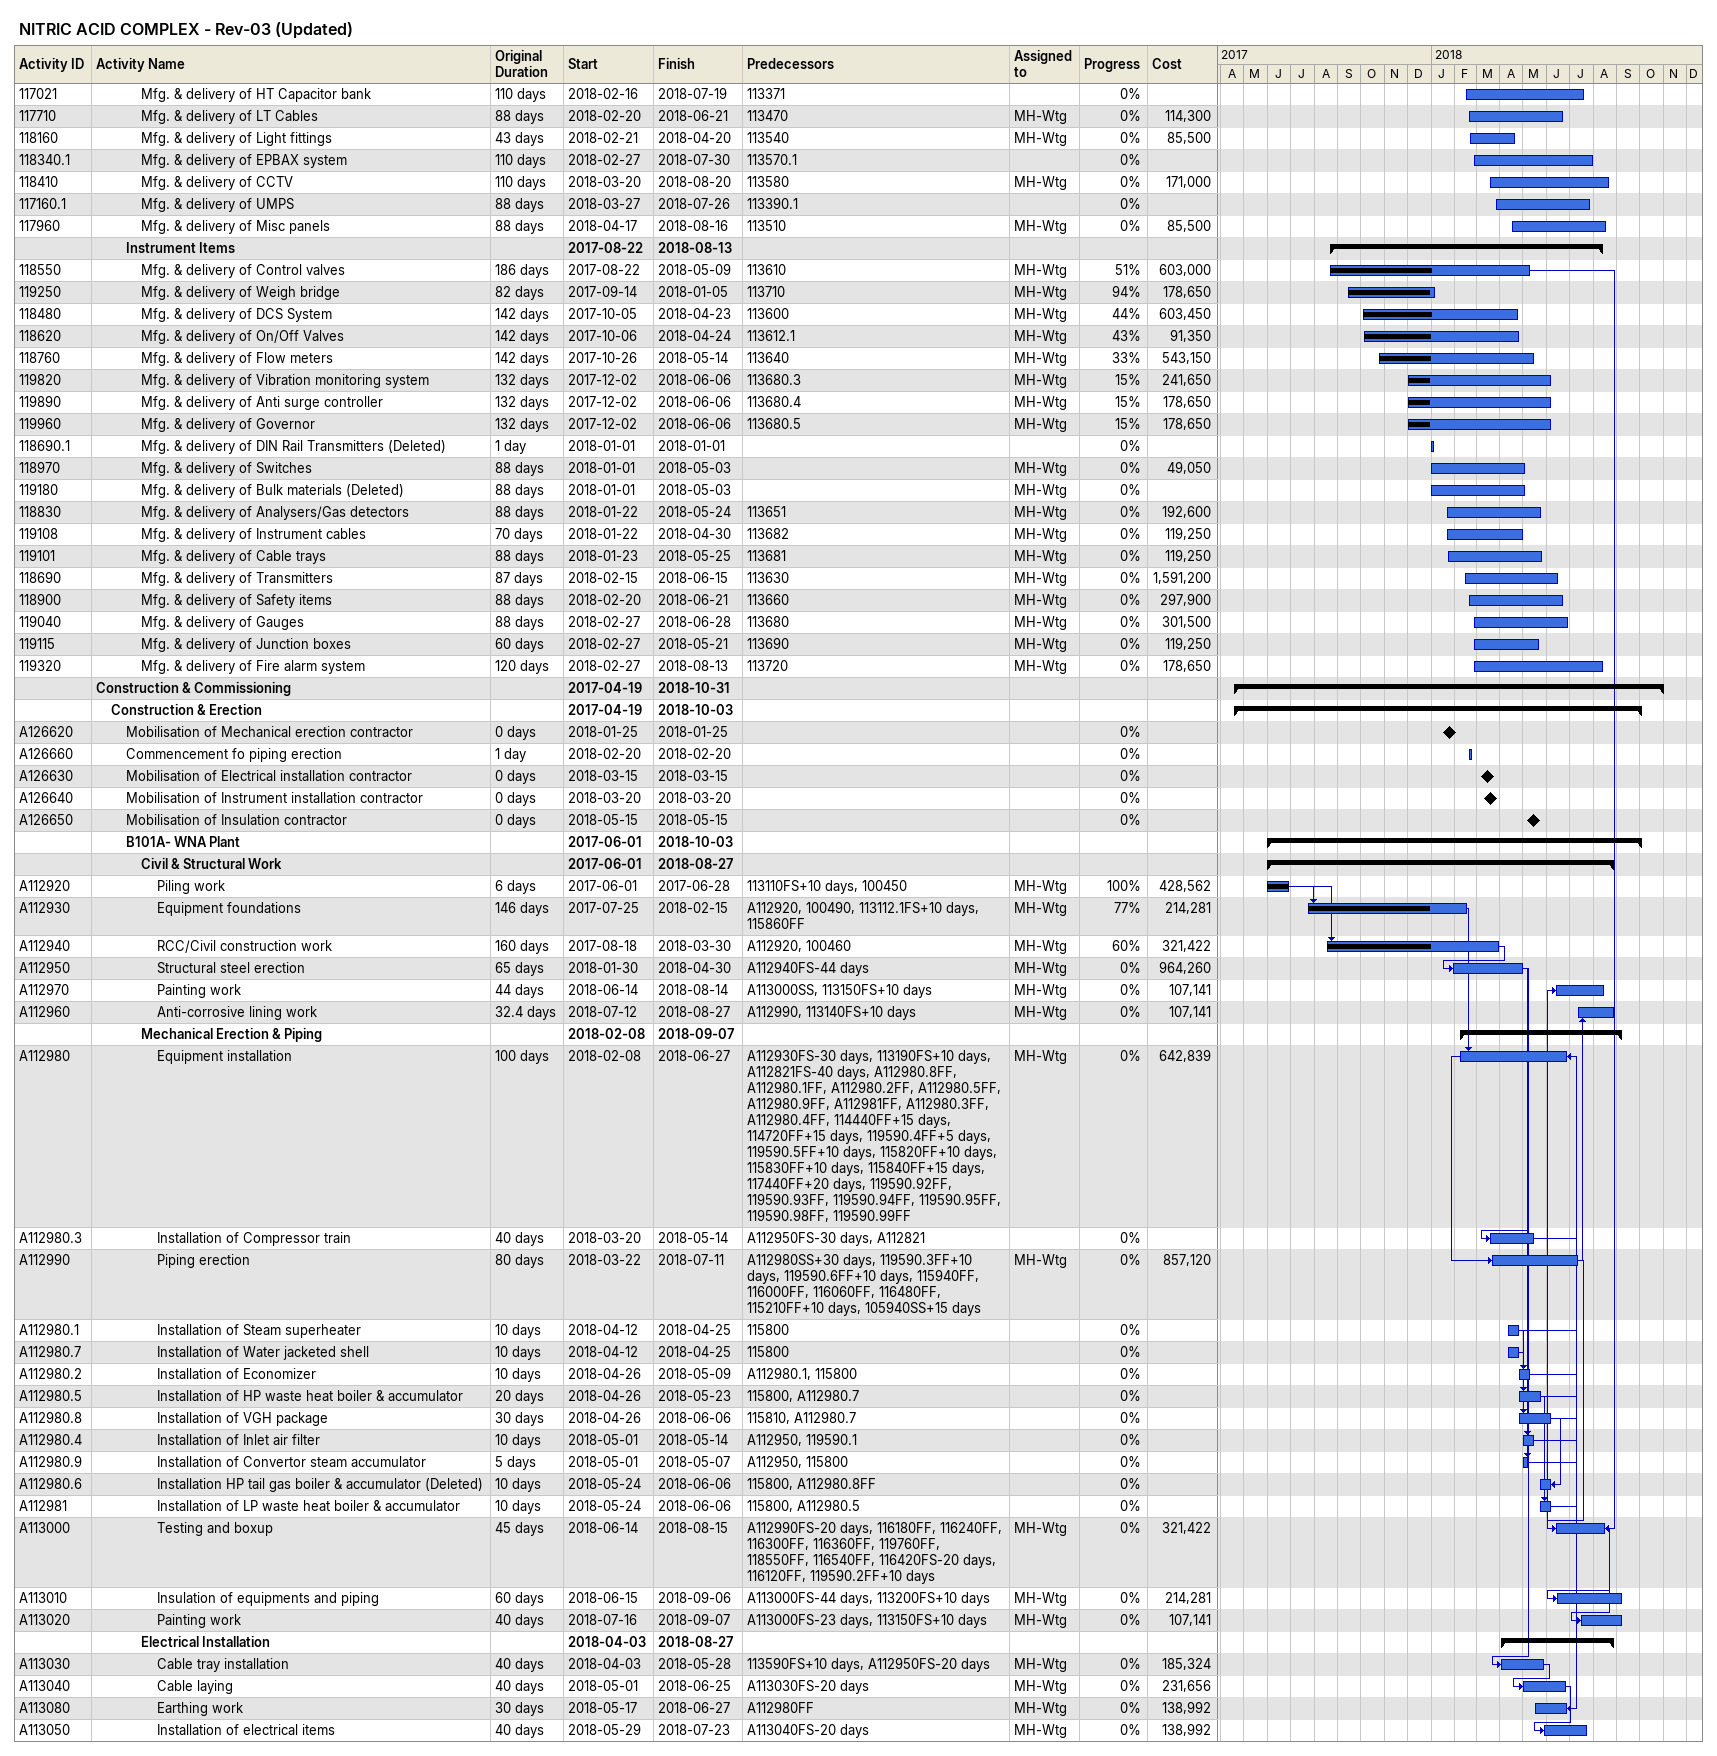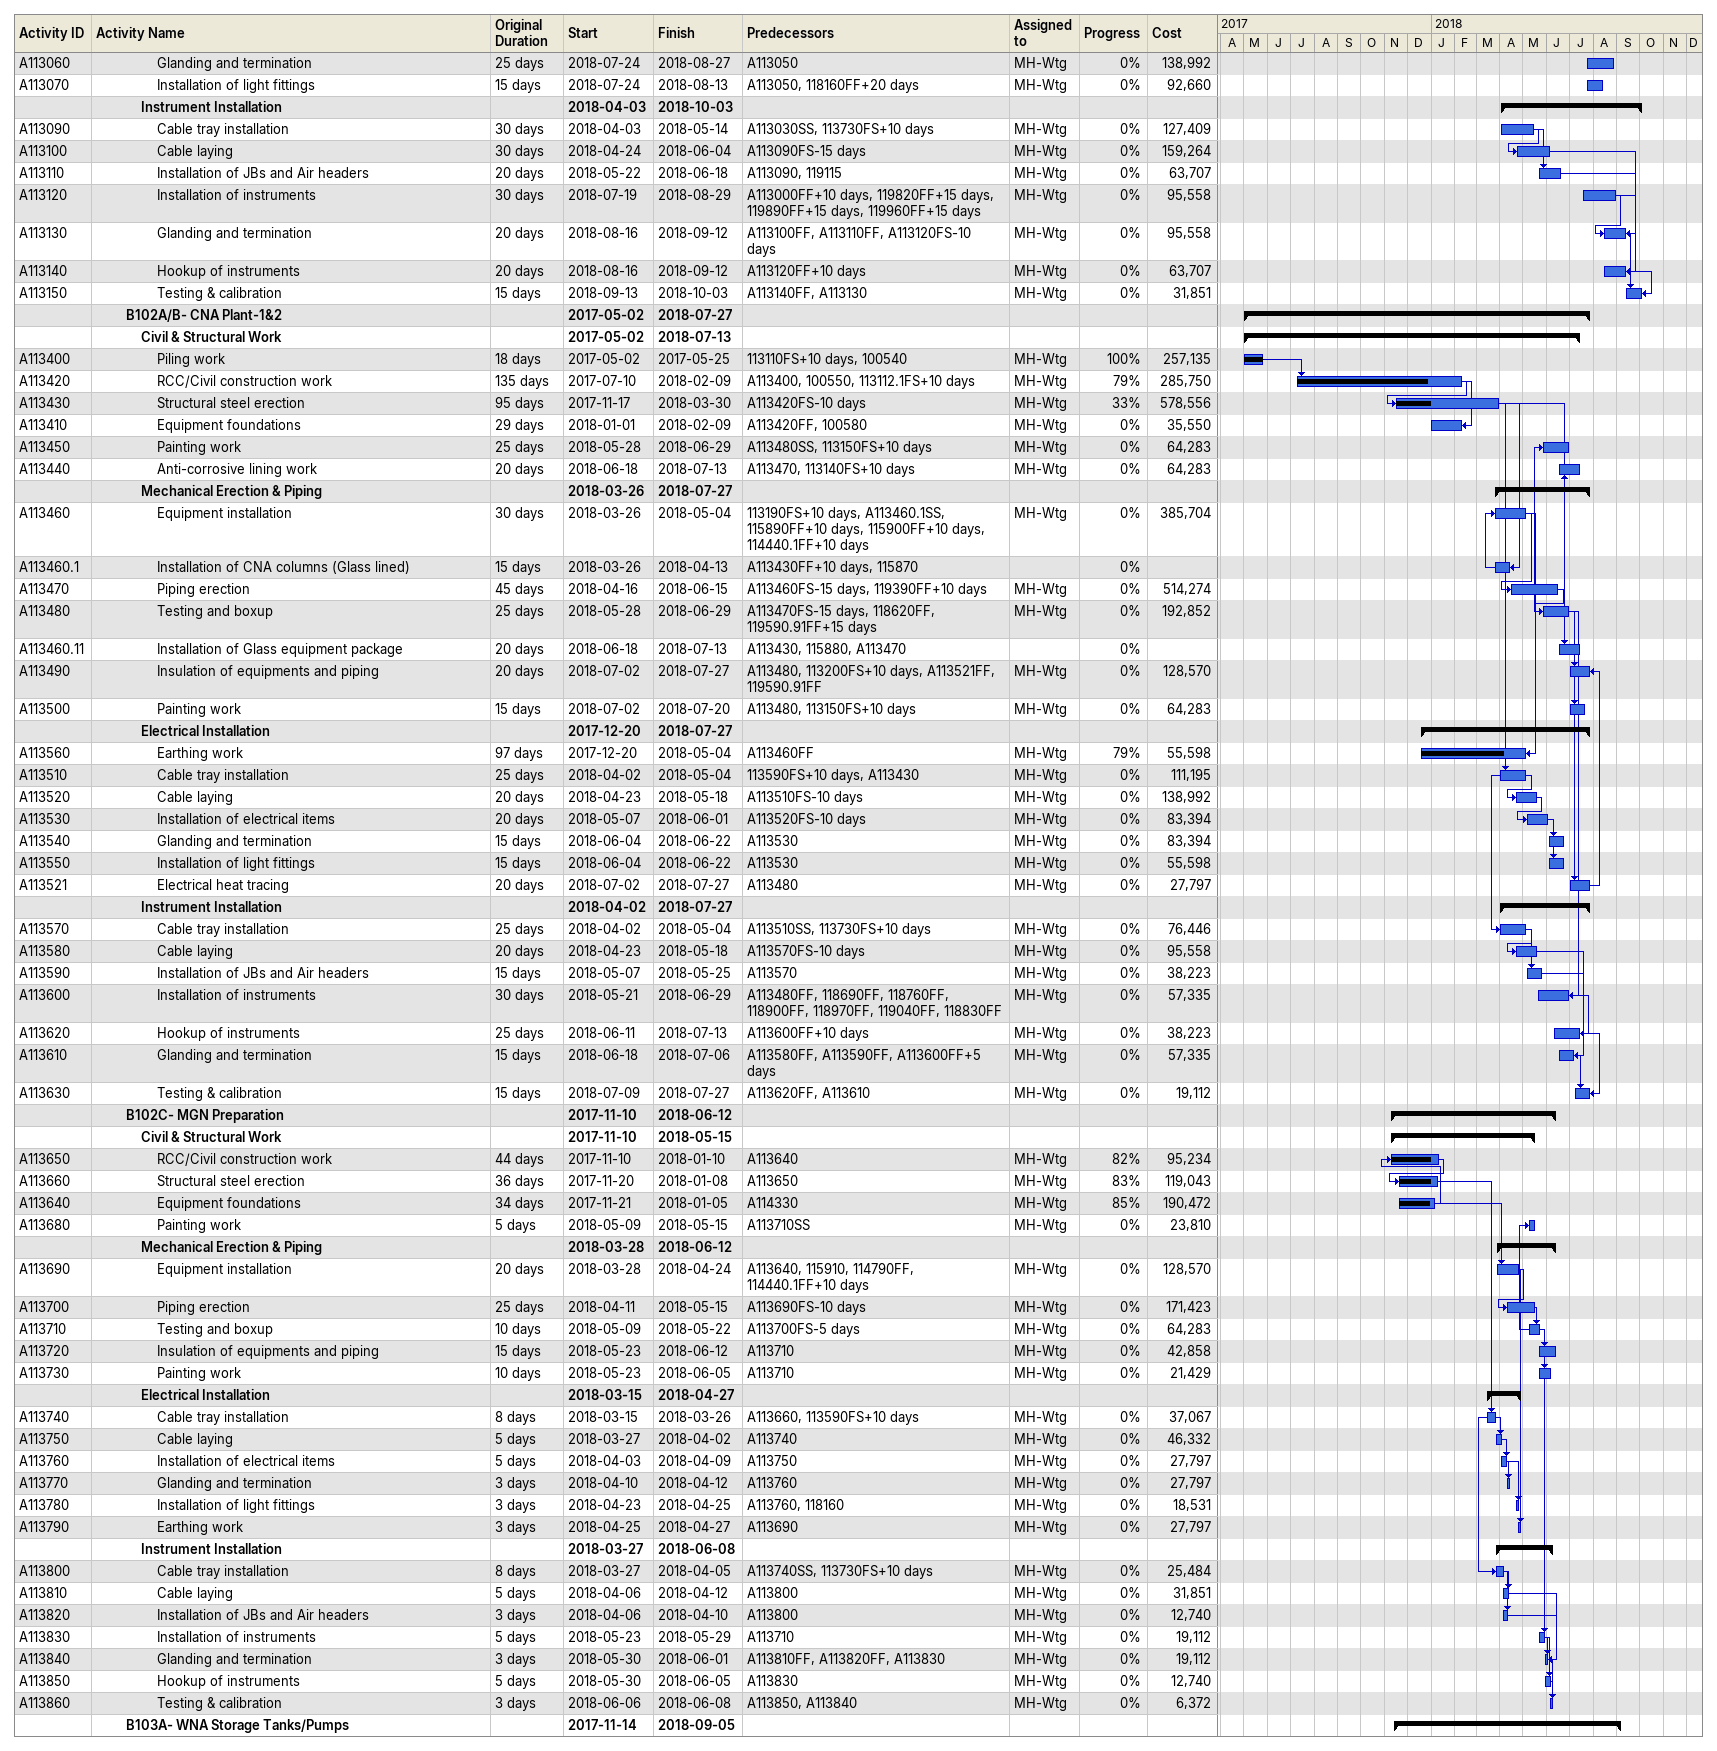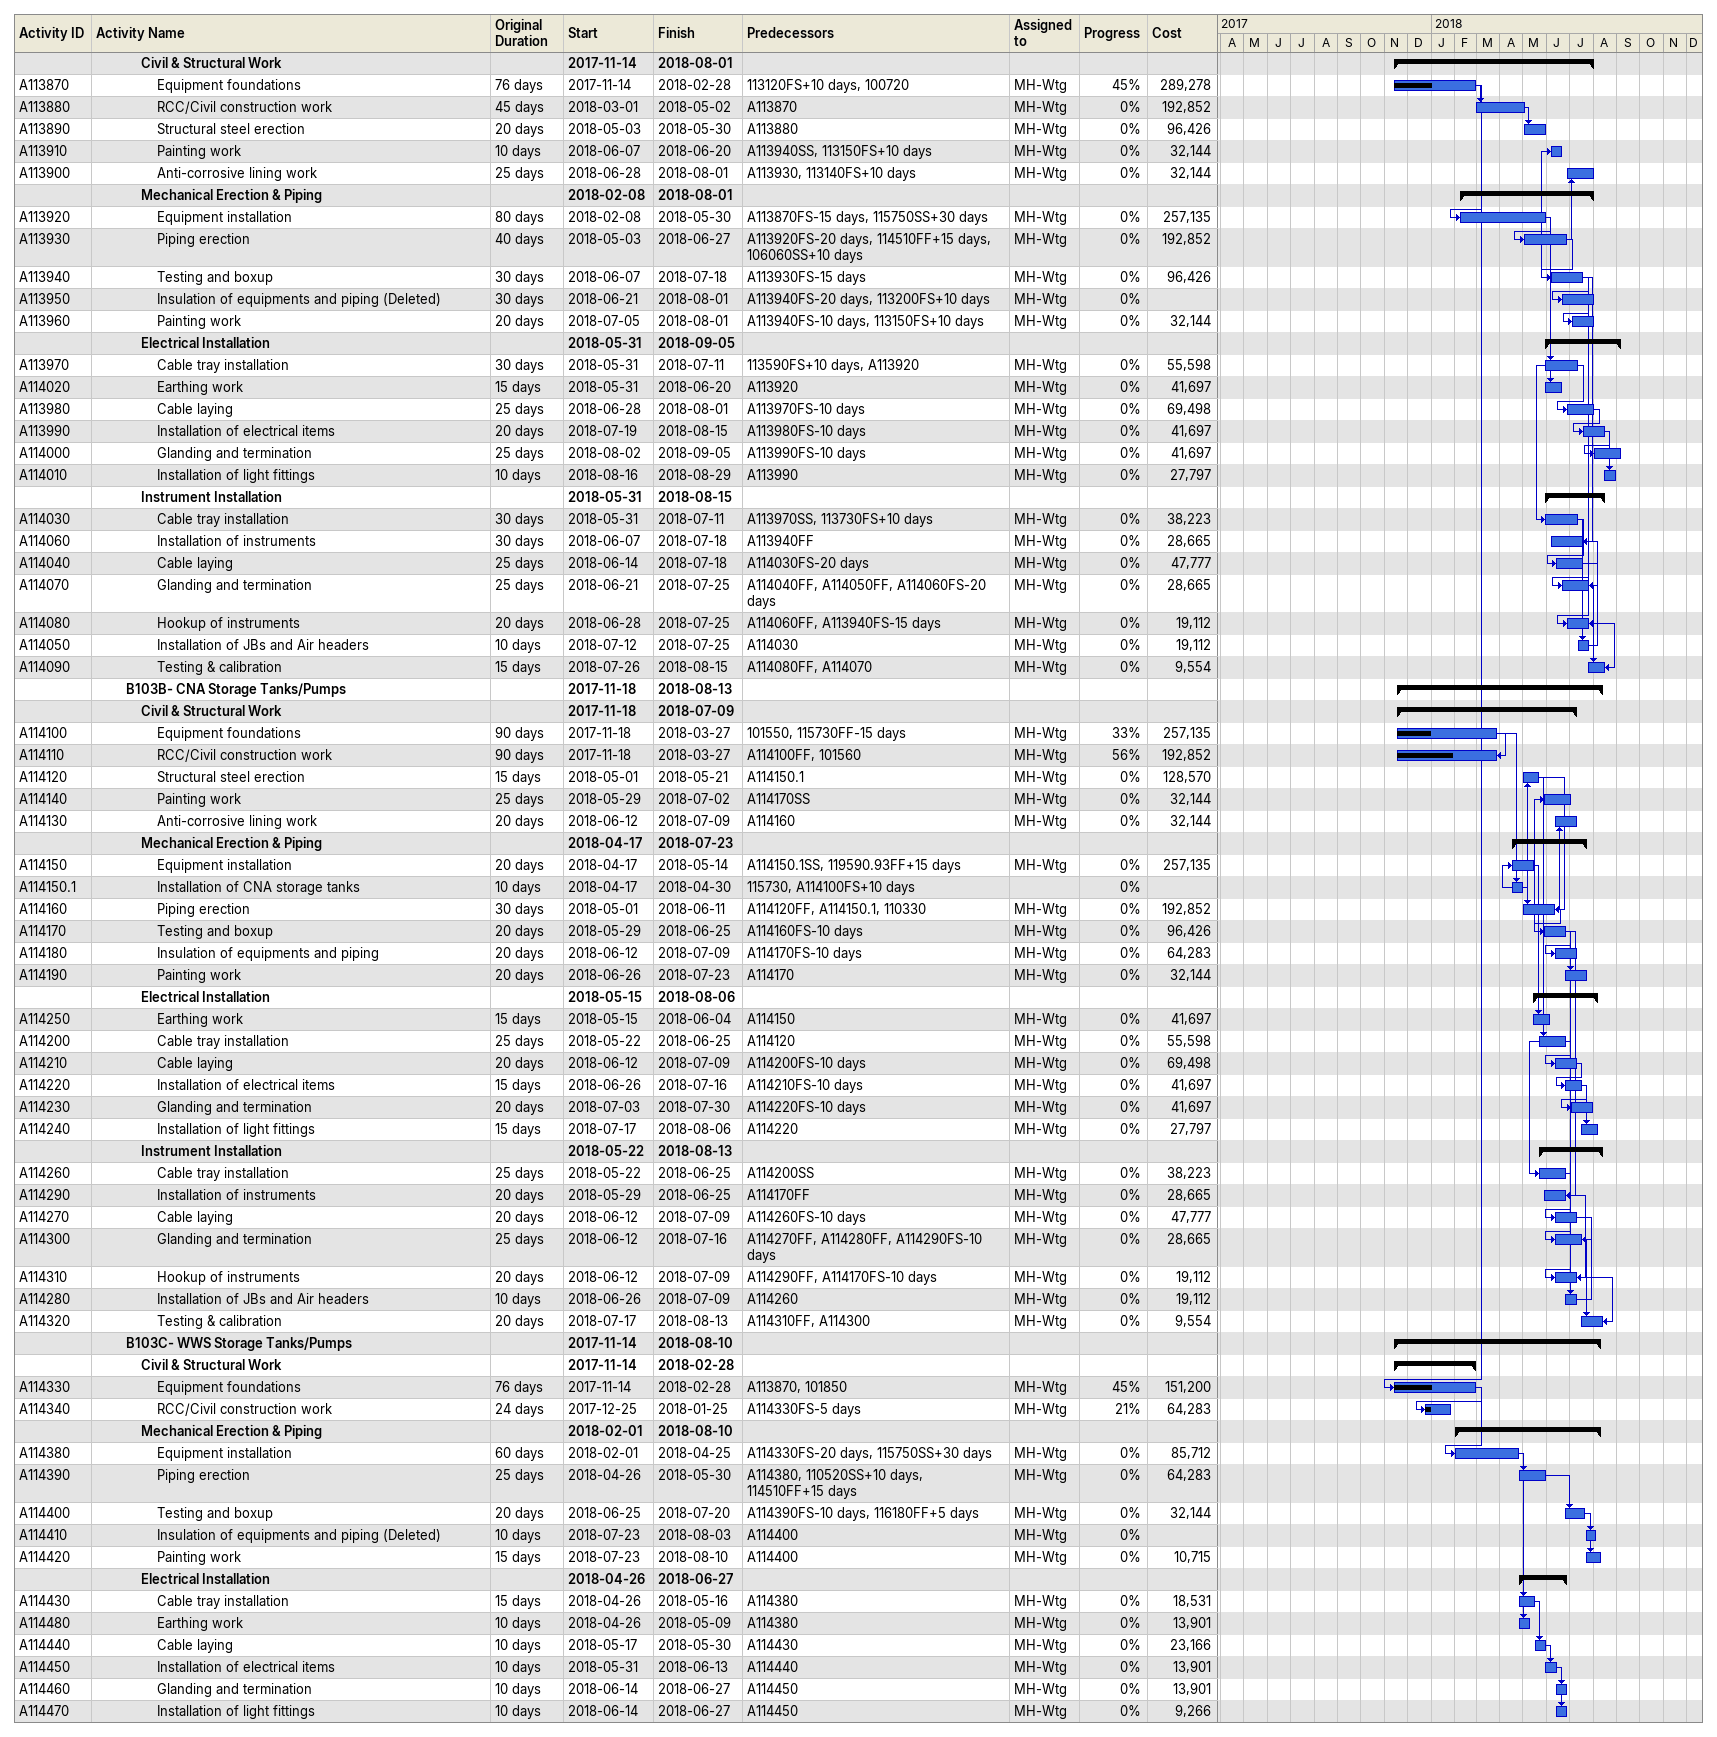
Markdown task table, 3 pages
NITRIC ACID COMPLEX - Rev-03 (Updated)

| ID | Level | Task | Original duration | Start | Finish | Predecessors | Resources | % complete | Cost |
|---|---|---|---|---|---|---|---|---|---|
| 117021 | 4 | Mfg. & delivery of HT Capacitor bank | 110d | 2018-02-16 | 2018-07-19 | 113371 |  | 0 |  |
| 117710 | 4 | Mfg. & delivery of LT Cables | 88d | 2018-02-20 | 2018-06-21 | 113470 | MH-Wtg | 0 | 114300 |
| 118160 | 4 | Mfg. & delivery of Light fittings | 43d | 2018-02-21 | 2018-04-20 | 113540 | MH-Wtg | 0 | 85500 |
| 118340.1 | 4 | Mfg. & delivery of EPBAX system | 110d | 2018-02-27 | 2018-07-30 | 113570.1 |  | 0 |  |
| 118410 | 4 | Mfg. & delivery of CCTV | 110d | 2018-03-20 | 2018-08-20 | 113580 | MH-Wtg | 0 | 171000 |
| 117160.1 | 4 | Mfg. & delivery of UMPS | 88d | 2018-03-27 | 2018-07-26 | 113390.1 |  | 0 |  |
| 117960 | 4 | Mfg. & delivery of Misc panels | 88d | 2018-04-17 | 2018-08-16 | 113510 | MH-Wtg | 0 | 85500 |
|  | 3 | **Instrument Items** |  | 2017-08-22 | 2018-08-13 |  |  |  |  |
| 118550 | 4 | Mfg. & delivery of Control valves | 186d | 2017-08-22 | 2018-05-09 | 113610 | MH-Wtg | 51 | 603000 |
| 119250 | 4 | Mfg. & delivery of Weigh bridge | 82d | 2017-09-14 | 2018-01-05 | 113710 | MH-Wtg | 94 | 178650 |
| 118480 | 4 | Mfg. & delivery of DCS System | 142d | 2017-10-05 | 2018-04-23 | 113600 | MH-Wtg | 44 | 603450 |
| 118620 | 4 | Mfg. & delivery of On/Off Valves | 142d | 2017-10-06 | 2018-04-24 | 113612.1 | MH-Wtg | 43 | 91350 |
| 118760 | 4 | Mfg. & delivery of Flow meters | 142d | 2017-10-26 | 2018-05-14 | 113640 | MH-Wtg | 33 | 543150 |
| 119820 | 4 | Mfg. & delivery of Vibration monitoring system | 132d | 2017-12-02 | 2018-06-06 | 113680.3 | MH-Wtg | 15 | 241650 |
| 119890 | 4 | Mfg. & delivery of Anti surge controller | 132d | 2017-12-02 | 2018-06-06 | 113680.4 | MH-Wtg | 15 | 178650 |
| 119960 | 4 | Mfg. & delivery of Governor | 132d | 2017-12-02 | 2018-06-06 | 113680.5 | MH-Wtg | 15 | 178650 |
| 118690.1 | 4 | Mfg. & delivery of DIN Rail Transmitters (Deleted) | 1d | 2018-01-01 | 2018-01-01 |  |  | 0 |  |
| 118970 | 4 | Mfg. & delivery of Switches | 88d | 2018-01-01 | 2018-05-03 |  | MH-Wtg | 0 | 49050 |
| 119180 | 4 | Mfg. & delivery of Bulk materials (Deleted) | 88d | 2018-01-01 | 2018-05-03 |  | MH-Wtg | 0 |  |
| 118830 | 4 | Mfg. & delivery of Analysers/Gas detectors | 88d | 2018-01-22 | 2018-05-24 | 113651 | MH-Wtg | 0 | 192600 |
| 119108 | 4 | Mfg. & delivery of Instrument cables | 70d | 2018-01-22 | 2018-04-30 | 113682 | MH-Wtg | 0 | 119250 |
| 119101 | 4 | Mfg. & delivery of Cable trays | 88d | 2018-01-23 | 2018-05-25 | 113681 | MH-Wtg | 0 | 119250 |
| 118690 | 4 | Mfg. & delivery of Transmitters | 87d | 2018-02-15 | 2018-06-15 | 113630 | MH-Wtg | 0 | 1591200 |
| 118900 | 4 | Mfg. & delivery of Safety items | 88d | 2018-02-20 | 2018-06-21 | 113660 | MH-Wtg | 0 | 297900 |
| 119040 | 4 | Mfg. & delivery of Gauges | 88d | 2018-02-27 | 2018-06-28 | 113680 | MH-Wtg | 0 | 301500 |
| 119115 | 4 | Mfg. & delivery of Junction boxes | 60d | 2018-02-27 | 2018-05-21 | 113690 | MH-Wtg | 0 | 119250 |
| 119320 | 4 | Mfg. & delivery of Fire alarm system | 120d | 2018-02-27 | 2018-08-13 | 113720 | MH-Wtg | 0 | 178650 |
|  | 1 | **Construction & Commissioning** |  | 2017-04-19 | 2018-10-31 |  |  |  |  |
|  | 2 | **Construction & Erection** |  | 2017-04-19 | 2018-10-03 |  |  |  |  |
| A126620 | 3 | Mobilisation of Mechanical erection contractor | 0d | 2018-01-25 | 2018-01-25 |  |  | 0 |  |
| A126660 | 3 | Commencement fo piping erection | 1d | 2018-02-20 | 2018-02-20 |  |  | 0 |  |
| A126630 | 3 | Mobilisation of Electrical installation contractor | 0d | 2018-03-15 | 2018-03-15 |  |  | 0 |  |
| A126640 | 3 | Mobilisation of Instrument installation contractor | 0d | 2018-03-20 | 2018-03-20 |  |  | 0 |  |
| A126650 | 3 | Mobilisation of Insulation contractor | 0d | 2018-05-15 | 2018-05-15 |  |  | 0 |  |
|  | 3 | **B101A- WNA Plant** |  | 2017-06-01 | 2018-10-03 |  |  |  |  |
|  | 4 | **Civil & Structural Work** |  | 2017-06-01 | 2018-08-27 |  |  |  |  |
| A112920 | 5 | Piling work | 6d | 2017-06-01 | 2017-06-28 | 113110FS+10d, 100450 | MH-Wtg | 100 | 428562 |
| A112930 | 5 | Equipment foundations | 146d | 2017-07-25 | 2018-02-15 | A112920, 100490, 113112.1FS+10d, 115860FF | MH-Wtg | 77 | 214281 |
| A112940 | 5 | RCC/Civil construction work | 160d | 2017-08-18 | 2018-03-30 | A112920, 100460 | MH-Wtg | 60 | 321422 |
| A112950 | 5 | Structural steel erection | 65d | 2018-01-30 | 2018-04-30 | A112940FS-44d | MH-Wtg | 0 | 964260 |
| A112970 | 5 | Painting work | 44d | 2018-06-14 | 2018-08-14 | A113000SS, 113150FS+10d | MH-Wtg | 0 | 107141 |
| A112960 | 5 | Anti-corrosive lining work | 32.4d | 2018-07-12 | 2018-08-27 | A112990, 113140FS+10d | MH-Wtg | 0 | 107141 |
|  | 4 | **Mechanical Erection & Piping** |  | 2018-02-08 | 2018-09-07 |  |  |  |  |
| A112980 | 5 | Equipment installation | 100d | 2018-02-08 | 2018-06-27 | A112930FS-30d, 113190FS+10d, A112821FS-40d, A112980.8FF, A112980.1FF, A112980.2FF, A112980.5FF, A112980.9FF, A112981FF, A112980.3FF, A112980.4FF, 114440FF+15d, 114720FF+15d, 119590.4FF+5d, 119590.5FF+10d, 115820FF+10d, 115830FF+10d, 115840FF+15d, 117440FF+20d, 119590.92FF, 119590.93FF, 119590.94FF, 119590.95FF, 119590.98FF, 119590.99FF | MH-Wtg | 0 | 642839 |
| A112980.3 | 5 | Installation of Compressor train | 40d | 2018-03-20 | 2018-05-14 | A112950FS-30d, A112821 |  | 0 |  |
| A112990 | 5 | Piping erection | 80d | 2018-03-22 | 2018-07-11 | A112980SS+30d, 119590.3FF+10d, 119590.6FF+10d, 115940FF, 116000FF, 116060FF, 116480FF, 115210FF+10d, 105940SS+15d | MH-Wtg | 0 | 857120 |
| A112980.1 | 5 | Installation of Steam superheater | 10d | 2018-04-12 | 2018-04-25 | 115800 |  | 0 |  |
| A112980.7 | 5 | Installation of Water jacketed shell | 10d | 2018-04-12 | 2018-04-25 | 115800 |  | 0 |  |
| A112980.2 | 5 | Installation of Economizer | 10d | 2018-04-26 | 2018-05-09 | A112980.1, 115800 |  | 0 |  |
| A112980.5 | 5 | Installation of HP waste heat boiler & accumulator | 20d | 2018-04-26 | 2018-05-23 | 115800, A112980.7 |  | 0 |  |
| A112980.8 | 5 | Installation of VGH package | 30d | 2018-04-26 | 2018-06-06 | 115810, A112980.7 |  | 0 |  |
| A112980.4 | 5 | Installation of Inlet air filter | 10d | 2018-05-01 | 2018-05-14 | A112950, 119590.1 |  | 0 |  |
| A112980.9 | 5 | Installation of Convertor steam accumulator | 5d | 2018-05-01 | 2018-05-07 | A112950, 115800 |  | 0 |  |
| A112980.6 | 5 | Installation HP tail gas boiler & accumulator (Deleted) | 10d | 2018-05-24 | 2018-06-06 | 115800, A112980.8FF |  | 0 |  |
| A112981 | 5 | Installation of LP waste heat boiler & accumulator | 10d | 2018-05-24 | 2018-06-06 | 115800, A112980.5 |  | 0 |  |
| A113000 | 5 | Testing and boxup | 45d | 2018-06-14 | 2018-08-15 | A112990FS-20d, 116180FF, 116240FF, 116300FF, 116360FF, 119760FF, 118550FF, 116540FF, 116420FS-20d, 116120FF, 119590.2FF+10d | MH-Wtg | 0 | 321422 |
| A113010 | 5 | Insulation of equipments and piping | 60d | 2018-06-15 | 2018-09-06 | A113000FS-44d, 113200FS+10d | MH-Wtg | 0 | 214281 |
| A113020 | 5 | Painting work | 40d | 2018-07-16 | 2018-09-07 | A113000FS-23d, 113150FS+10d | MH-Wtg | 0 | 107141 |
|  | 4 | **Electrical Installation** |  | 2018-04-03 | 2018-08-27 |  |  |  |  |
| A113030 | 5 | Cable tray installation | 40d | 2018-04-03 | 2018-05-28 | 113590FS+10d, A112950FS-20d | MH-Wtg | 0 | 185324 |
| A113040 | 5 | Cable laying | 40d | 2018-05-01 | 2018-06-25 | A113030FS-20d | MH-Wtg | 0 | 231656 |
| A113080 | 5 | Earthing work | 30d | 2018-05-17 | 2018-06-27 | A112980FF | MH-Wtg | 0 | 138992 |
| A113050 | 5 | Installation of electrical items | 40d | 2018-05-29 | 2018-07-23 | A113040FS-20d | MH-Wtg | 0 | 138992 |
| A113060 | 5 | Glanding and termination | 25d | 2018-07-24 | 2018-08-27 | A113050 | MH-Wtg | 0 | 138992 |
| A113070 | 5 | Installation of light fittings | 15d | 2018-07-24 | 2018-08-13 | A113050, 118160FF+20d | MH-Wtg | 0 | 92660 |
|  | 4 | **Instrument Installation** |  | 2018-04-03 | 2018-10-03 |  |  |  |  |
| A113090 | 5 | Cable tray installation | 30d | 2018-04-03 | 2018-05-14 | A113030SS, 113730FS+10d | MH-Wtg | 0 | 127409 |
| A113100 | 5 | Cable laying | 30d | 2018-04-24 | 2018-06-04 | A113090FS-15d | MH-Wtg | 0 | 159264 |
| A113110 | 5 | Installation of JBs and Air headers | 20d | 2018-05-22 | 2018-06-18 | A113090, 119115 | MH-Wtg | 0 | 63707 |
| A113120 | 5 | Installation of instruments | 30d | 2018-07-19 | 2018-08-29 | A113000FF+10d, 119820FF+15d, 119890FF+15d, 119960FF+15d | MH-Wtg | 0 | 95558 |
| A113130 | 5 | Glanding and termination | 20d | 2018-08-16 | 2018-09-12 | A113100FF, A113110FF, A113120FS-10d | MH-Wtg | 0 | 95558 |
| A113140 | 5 | Hookup of instruments | 20d | 2018-08-16 | 2018-09-12 | A113120FF+10d | MH-Wtg | 0 | 63707 |
| A113150 | 5 | Testing & calibration | 15d | 2018-09-13 | 2018-10-03 | A113140FF, A113130 | MH-Wtg | 0 | 31851 |
|  | 3 | **B102A/B- CNA Plant-1&2** |  | 2017-05-02 | 2018-07-27 |  |  |  |  |
|  | 4 | **Civil & Structural Work** |  | 2017-05-02 | 2018-07-13 |  |  |  |  |
| A113400 | 5 | Piling work | 18d | 2017-05-02 | 2017-05-25 | 113110FS+10d, 100540 | MH-Wtg | 100 | 257135 |
| A113420 | 5 | RCC/Civil construction work | 135d | 2017-07-10 | 2018-02-09 | A113400, 100550, 113112.1FS+10d | MH-Wtg | 79 | 285750 |
| A113430 | 5 | Structural steel erection | 95d | 2017-11-17 | 2018-03-30 | A113420FS-10d | MH-Wtg | 33 | 578556 |
| A113410 | 5 | Equipment foundations | 29d | 2018-01-01 | 2018-02-09 | A113420FF, 100580 | MH-Wtg | 0 | 35550 |
| A113450 | 5 | Painting work | 25d | 2018-05-28 | 2018-06-29 | A113480SS, 113150FS+10d | MH-Wtg | 0 | 64283 |
| A113440 | 5 | Anti-corrosive lining work | 20d | 2018-06-18 | 2018-07-13 | A113470, 113140FS+10d | MH-Wtg | 0 | 64283 |
|  | 4 | **Mechanical Erection & Piping** |  | 2018-03-26 | 2018-07-27 |  |  |  |  |
| A113460 | 5 | Equipment installation | 30d | 2018-03-26 | 2018-05-04 | 113190FS+10d, A113460.1SS, 115890FF+10d, 115900FF+10d, 114440.1FF+10d | MH-Wtg | 0 | 385704 |
| A113460.1 | 5 | Installation of CNA columns (Glass lined) | 15d | 2018-03-26 | 2018-04-13 | A113430FF+10d, 115870 |  | 0 |  |
| A113470 | 5 | Piping erection | 45d | 2018-04-16 | 2018-06-15 | A113460FS-15d, 119390FF+10d | MH-Wtg | 0 | 514274 |
| A113480 | 5 | Testing and boxup | 25d | 2018-05-28 | 2018-06-29 | A113470FS-15d, 118620FF, 119590.91FF+15d | MH-Wtg | 0 | 192852 |
| A113460.11 | 5 | Installation of Glass equipment package | 20d | 2018-06-18 | 2018-07-13 | A113430, 115880, A113470 |  | 0 |  |
| A113490 | 5 | Insulation of equipments and piping | 20d | 2018-07-02 | 2018-07-27 | A113480, 113200FS+10d, A113521FF, 119590.91FF | MH-Wtg | 0 | 128570 |
| A113500 | 5 | Painting work | 15d | 2018-07-02 | 2018-07-20 | A113480, 113150FS+10d | MH-Wtg | 0 | 64283 |
|  | 4 | **Electrical Installation** |  | 2017-12-20 | 2018-07-27 |  |  |  |  |
| A113560 | 5 | Earthing work | 97d | 2017-12-20 | 2018-05-04 | A113460FF | MH-Wtg | 79 | 55598 |
| A113510 | 5 | Cable tray installation | 25d | 2018-04-02 | 2018-05-04 | 113590FS+10d, A113430 | MH-Wtg | 0 | 111195 |
| A113520 | 5 | Cable laying | 20d | 2018-04-23 | 2018-05-18 | A113510FS-10d | MH-Wtg | 0 | 138992 |
| A113530 | 5 | Installation of electrical items | 20d | 2018-05-07 | 2018-06-01 | A113520FS-10d | MH-Wtg | 0 | 83394 |
| A113540 | 5 | Glanding and termination | 15d | 2018-06-04 | 2018-06-22 | A113530 | MH-Wtg | 0 | 83394 |
| A113550 | 5 | Installation of light fittings | 15d | 2018-06-04 | 2018-06-22 | A113530 | MH-Wtg | 0 | 55598 |
| A113521 | 5 | Electrical heat tracing | 20d | 2018-07-02 | 2018-07-27 | A113480 | MH-Wtg | 0 | 27797 |
|  | 4 | **Instrument Installation** |  | 2018-04-02 | 2018-07-27 |  |  |  |  |
| A113570 | 5 | Cable tray installation | 25d | 2018-04-02 | 2018-05-04 | A113510SS, 113730FS+10d | MH-Wtg | 0 | 76446 |
| A113580 | 5 | Cable laying | 20d | 2018-04-23 | 2018-05-18 | A113570FS-10d | MH-Wtg | 0 | 95558 |
| A113590 | 5 | Installation of JBs and Air headers | 15d | 2018-05-07 | 2018-05-25 | A113570 | MH-Wtg | 0 | 38223 |
| A113600 | 5 | Installation of instruments | 30d | 2018-05-21 | 2018-06-29 | A113480FF, 118690FF, 118760FF, 118900FF, 118970FF, 119040FF, 118830FF | MH-Wtg | 0 | 57335 |
| A113620 | 5 | Hookup of instruments | 25d | 2018-06-11 | 2018-07-13 | A113600FF+10d | MH-Wtg | 0 | 38223 |
| A113610 | 5 | Glanding and termination | 15d | 2018-06-18 | 2018-07-06 | A113580FF, A113590FF, A113600FF+5d | MH-Wtg | 0 | 57335 |
| A113630 | 5 | Testing & calibration | 15d | 2018-07-09 | 2018-07-27 | A113620FF, A113610 | MH-Wtg | 0 | 19112 |
|  | 3 | **B102C- MGN Preparation** |  | 2017-11-10 | 2018-06-12 |  |  |  |  |
|  | 4 | **Civil & Structural Work** |  | 2017-11-10 | 2018-05-15 |  |  |  |  |
| A113650 | 5 | RCC/Civil construction work | 44d | 2017-11-10 | 2018-01-10 | A113640 | MH-Wtg | 82 | 95234 |
| A113660 | 5 | Structural steel erection | 36d | 2017-11-20 | 2018-01-08 | A113650 | MH-Wtg | 83 | 119043 |
| A113640 | 5 | Equipment foundations | 34d | 2017-11-21 | 2018-01-05 | A114330 | MH-Wtg | 85 | 190472 |
| A113680 | 5 | Painting work | 5d | 2018-05-09 | 2018-05-15 | A113710SS | MH-Wtg | 0 | 23810 |
|  | 4 | **Mechanical Erection & Piping** |  | 2018-03-28 | 2018-06-12 |  |  |  |  |
| A113690 | 5 | Equipment installation | 20d | 2018-03-28 | 2018-04-24 | A113640, 115910, 114790FF, 114440.1FF+10d | MH-Wtg | 0 | 128570 |
| A113700 | 5 | Piping erection | 25d | 2018-04-11 | 2018-05-15 | A113690FS-10d | MH-Wtg | 0 | 171423 |
| A113710 | 5 | Testing and boxup | 10d | 2018-05-09 | 2018-05-22 | A113700FS-5d | MH-Wtg | 0 | 64283 |
| A113720 | 5 | Insulation of equipments and piping | 15d | 2018-05-23 | 2018-06-12 | A113710 | MH-Wtg | 0 | 42858 |
| A113730 | 5 | Painting work | 10d | 2018-05-23 | 2018-06-05 | A113710 | MH-Wtg | 0 | 21429 |
|  | 4 | **Electrical Installation** |  | 2018-03-15 | 2018-04-27 |  |  |  |  |
| A113740 | 5 | Cable tray installation | 8d | 2018-03-15 | 2018-03-26 | A113660, 113590FS+10d | MH-Wtg | 0 | 37067 |
| A113750 | 5 | Cable laying | 5d | 2018-03-27 | 2018-04-02 | A113740 | MH-Wtg | 0 | 46332 |
| A113760 | 5 | Installation of electrical items | 5d | 2018-04-03 | 2018-04-09 | A113750 | MH-Wtg | 0 | 27797 |
| A113770 | 5 | Glanding and termination | 3d | 2018-04-10 | 2018-04-12 | A113760 | MH-Wtg | 0 | 27797 |
| A113780 | 5 | Installation of light fittings | 3d | 2018-04-23 | 2018-04-25 | A113760, 118160 | MH-Wtg | 0 | 18531 |
| A113790 | 5 | Earthing work | 3d | 2018-04-25 | 2018-04-27 | A113690 | MH-Wtg | 0 | 27797 |
|  | 4 | **Instrument Installation** |  | 2018-03-27 | 2018-06-08 |  |  |  |  |
| A113800 | 5 | Cable tray installation | 8d | 2018-03-27 | 2018-04-05 | A113740SS, 113730FS+10d | MH-Wtg | 0 | 25484 |
| A113810 | 5 | Cable laying | 5d | 2018-04-06 | 2018-04-12 | A113800 | MH-Wtg | 0 | 31851 |
| A113820 | 5 | Installation of JBs and Air headers | 3d | 2018-04-06 | 2018-04-10 | A113800 | MH-Wtg | 0 | 12740 |
| A113830 | 5 | Installation of instruments | 5d | 2018-05-23 | 2018-05-29 | A113710 | MH-Wtg | 0 | 19112 |
| A113840 | 5 | Glanding and termination | 3d | 2018-05-30 | 2018-06-01 | A113810FF, A113820FF, A113830 | MH-Wtg | 0 | 19112 |
| A113850 | 5 | Hookup of instruments | 5d | 2018-05-30 | 2018-06-05 | A113830 | MH-Wtg | 0 | 12740 |
| A113860 | 5 | Testing & calibration | 3d | 2018-06-06 | 2018-06-08 | A113850, A113840 | MH-Wtg | 0 | 6372 |
|  | 3 | **B103A- WNA Storage Tanks/Pumps** |  | 2017-11-14 | 2018-09-05 |  |  |  |  |
|  | 4 | **Civil & Structural Work** |  | 2017-11-14 | 2018-08-01 |  |  |  |  |
| A113870 | 5 | Equipment foundations | 76d | 2017-11-14 | 2018-02-28 | 113120FS+10d, 100720 | MH-Wtg | 45 | 289278 |
| A113880 | 5 | RCC/Civil construction work | 45d | 2018-03-01 | 2018-05-02 | A113870 | MH-Wtg | 0 | 192852 |
| A113890 | 5 | Structural steel erection | 20d | 2018-05-03 | 2018-05-30 | A113880 | MH-Wtg | 0 | 96426 |
| A113910 | 5 | Painting work | 10d | 2018-06-07 | 2018-06-20 | A113940SS, 113150FS+10d | MH-Wtg | 0 | 32144 |
| A113900 | 5 | Anti-corrosive lining work | 25d | 2018-06-28 | 2018-08-01 | A113930, 113140FS+10d | MH-Wtg | 0 | 32144 |
|  | 4 | **Mechanical Erection & Piping** |  | 2018-02-08 | 2018-08-01 |  |  |  |  |
| A113920 | 5 | Equipment installation | 80d | 2018-02-08 | 2018-05-30 | A113870FS-15d, 115750SS+30d | MH-Wtg | 0 | 257135 |
| A113930 | 5 | Piping erection | 40d | 2018-05-03 | 2018-06-27 | A113920FS-20d, 114510FF+15d, 106060SS+10d | MH-Wtg | 0 | 192852 |
| A113940 | 5 | Testing and boxup | 30d | 2018-06-07 | 2018-07-18 | A113930FS-15d | MH-Wtg | 0 | 96426 |
| A113950 | 5 | Insulation of equipments and piping (Deleted) | 30d | 2018-06-21 | 2018-08-01 | A113940FS-20d, 113200FS+10d | MH-Wtg | 0 |  |
| A113960 | 5 | Painting work | 20d | 2018-07-05 | 2018-08-01 | A113940FS-10d, 113150FS+10d | MH-Wtg | 0 | 32144 |
|  | 4 | **Electrical Installation** |  | 2018-05-31 | 2018-09-05 |  |  |  |  |
| A113970 | 5 | Cable tray installation | 30d | 2018-05-31 | 2018-07-11 | 113590FS+10d, A113920 | MH-Wtg | 0 | 55598 |
| A114020 | 5 | Earthing work | 15d | 2018-05-31 | 2018-06-20 | A113920 | MH-Wtg | 0 | 41697 |
| A113980 | 5 | Cable laying | 25d | 2018-06-28 | 2018-08-01 | A113970FS-10d | MH-Wtg | 0 | 69498 |
| A113990 | 5 | Installation of electrical items | 20d | 2018-07-19 | 2018-08-15 | A113980FS-10d | MH-Wtg | 0 | 41697 |
| A114000 | 5 | Glanding and termination | 25d | 2018-08-02 | 2018-09-05 | A113990FS-10d | MH-Wtg | 0 | 41697 |
| A114010 | 5 | Installation of light fittings | 10d | 2018-08-16 | 2018-08-29 | A113990 | MH-Wtg | 0 | 27797 |
|  | 4 | **Instrument Installation** |  | 2018-05-31 | 2018-08-15 |  |  |  |  |
| A114030 | 5 | Cable tray installation | 30d | 2018-05-31 | 2018-07-11 | A113970SS, 113730FS+10d | MH-Wtg | 0 | 38223 |
| A114060 | 5 | Installation of instruments | 30d | 2018-06-07 | 2018-07-18 | A113940FF | MH-Wtg | 0 | 28665 |
| A114040 | 5 | Cable laying | 25d | 2018-06-14 | 2018-07-18 | A114030FS-20d | MH-Wtg | 0 | 47777 |
| A114070 | 5 | Glanding and termination | 25d | 2018-06-21 | 2018-07-25 | A114040FF, A114050FF, A114060FS-20d | MH-Wtg | 0 | 28665 |
| A114080 | 5 | Hookup of instruments | 20d | 2018-06-28 | 2018-07-25 | A114060FF, A113940FS-15d | MH-Wtg | 0 | 19112 |
| A114050 | 5 | Installation of JBs and Air headers | 10d | 2018-07-12 | 2018-07-25 | A114030 | MH-Wtg | 0 | 19112 |
| A114090 | 5 | Testing & calibration | 15d | 2018-07-26 | 2018-08-15 | A114080FF, A114070 | MH-Wtg | 0 | 9554 |
|  | 3 | **B103B- CNA Storage Tanks/Pumps** |  | 2017-11-18 | 2018-08-13 |  |  |  |  |
|  | 4 | **Civil & Structural Work** |  | 2017-11-18 | 2018-07-09 |  |  |  |  |
| A114100 | 5 | Equipment foundations | 90d | 2017-11-18 | 2018-03-27 | 101550, 115730FF-15d | MH-Wtg | 33 | 257135 |
| A114110 | 5 | RCC/Civil construction work | 90d | 2017-11-18 | 2018-03-27 | A114100FF, 101560 | MH-Wtg | 56 | 192852 |
| A114120 | 5 | Structural steel erection | 15d | 2018-05-01 | 2018-05-21 | A114150.1 | MH-Wtg | 0 | 128570 |
| A114140 | 5 | Painting work | 25d | 2018-05-29 | 2018-07-02 | A114170SS | MH-Wtg | 0 | 32144 |
| A114130 | 5 | Anti-corrosive lining work | 20d | 2018-06-12 | 2018-07-09 | A114160 | MH-Wtg | 0 | 32144 |
|  | 4 | **Mechanical Erection & Piping** |  | 2018-04-17 | 2018-07-23 |  |  |  |  |
| A114150 | 5 | Equipment installation | 20d | 2018-04-17 | 2018-05-14 | A114150.1SS, 119590.93FF+15d | MH-Wtg | 0 | 257135 |
| A114150.1 | 5 | Installation of CNA storage tanks | 10d | 2018-04-17 | 2018-04-30 | 115730, A114100FS+10d |  | 0 |  |
| A114160 | 5 | Piping erection | 30d | 2018-05-01 | 2018-06-11 | A114120FF, A114150.1, 110330 | MH-Wtg | 0 | 192852 |
| A114170 | 5 | Testing and boxup | 20d | 2018-05-29 | 2018-06-25 | A114160FS-10d | MH-Wtg | 0 | 96426 |
| A114180 | 5 | Insulation of equipments and piping | 20d | 2018-06-12 | 2018-07-09 | A114170FS-10d | MH-Wtg | 0 | 64283 |
| A114190 | 5 | Painting work | 20d | 2018-06-26 | 2018-07-23 | A114170 | MH-Wtg | 0 | 32144 |
|  | 4 | **Electrical Installation** |  | 2018-05-15 | 2018-08-06 |  |  |  |  |
| A114250 | 5 | Earthing work | 15d | 2018-05-15 | 2018-06-04 | A114150 | MH-Wtg | 0 | 41697 |
| A114200 | 5 | Cable tray installation | 25d | 2018-05-22 | 2018-06-25 | A114120 | MH-Wtg | 0 | 55598 |
| A114210 | 5 | Cable laying | 20d | 2018-06-12 | 2018-07-09 | A114200FS-10d | MH-Wtg | 0 | 69498 |
| A114220 | 5 | Installation of electrical items | 15d | 2018-06-26 | 2018-07-16 | A114210FS-10d | MH-Wtg | 0 | 41697 |
| A114230 | 5 | Glanding and termination | 20d | 2018-07-03 | 2018-07-30 | A114220FS-10d | MH-Wtg | 0 | 41697 |
| A114240 | 5 | Installation of light fittings | 15d | 2018-07-17 | 2018-08-06 | A114220 | MH-Wtg | 0 | 27797 |
|  | 4 | **Instrument Installation** |  | 2018-05-22 | 2018-08-13 |  |  |  |  |
| A114260 | 5 | Cable tray installation | 25d | 2018-05-22 | 2018-06-25 | A114200SS | MH-Wtg | 0 | 38223 |
| A114290 | 5 | Installation of instruments | 20d | 2018-05-29 | 2018-06-25 | A114170FF | MH-Wtg | 0 | 28665 |
| A114270 | 5 | Cable laying | 20d | 2018-06-12 | 2018-07-09 | A114260FS-10d | MH-Wtg | 0 | 47777 |
| A114300 | 5 | Glanding and termination | 25d | 2018-06-12 | 2018-07-16 | A114270FF, A114280FF, A114290FS-10d | MH-Wtg | 0 | 28665 |
| A114310 | 5 | Hookup of instruments | 20d | 2018-06-12 | 2018-07-09 | A114290FF, A114170FS-10d | MH-Wtg | 0 | 19112 |
| A114280 | 5 | Installation of JBs and Air headers | 10d | 2018-06-26 | 2018-07-09 | A114260 | MH-Wtg | 0 | 19112 |
| A114320 | 5 | Testing & calibration | 20d | 2018-07-17 | 2018-08-13 | A114310FF, A114300 | MH-Wtg | 0 | 9554 |
|  | 3 | **B103C- WWS Storage Tanks/Pumps** |  | 2017-11-14 | 2018-08-10 |  |  |  |  |
|  | 4 | **Civil & Structural Work** |  | 2017-11-14 | 2018-02-28 |  |  |  |  |
| A114330 | 5 | Equipment foundations | 76d | 2017-11-14 | 2018-02-28 | A113870, 101850 | MH-Wtg | 45 | 151200 |
| A114340 | 5 | RCC/Civil construction work | 24d | 2017-12-25 | 2018-01-25 | A114330FS-5d | MH-Wtg | 21 | 64283 |
|  | 4 | **Mechanical Erection & Piping** |  | 2018-02-01 | 2018-08-10 |  |  |  |  |
| A114380 | 5 | Equipment installation | 60d | 2018-02-01 | 2018-04-25 | A114330FS-20d, 115750SS+30d | MH-Wtg | 0 | 85712 |
| A114390 | 5 | Piping erection | 25d | 2018-04-26 | 2018-05-30 | A114380, 110520SS+10d, 114510FF+15d | MH-Wtg | 0 | 64283 |
| A114400 | 5 | Testing and boxup | 20d | 2018-06-25 | 2018-07-20 | A114390FS-10d, 116180FF+5d | MH-Wtg | 0 | 32144 |
| A114410 | 5 | Insulation of equipments and piping (Deleted) | 10d | 2018-07-23 | 2018-08-03 | A114400 | MH-Wtg | 0 |  |
| A114420 | 5 | Painting work | 15d | 2018-07-23 | 2018-08-10 | A114400 | MH-Wtg | 0 | 10715 |
|  | 4 | **Electrical Installation** |  | 2018-04-26 | 2018-06-27 |  |  |  |  |
| A114430 | 5 | Cable tray installation | 15d | 2018-04-26 | 2018-05-16 | A114380 | MH-Wtg | 0 | 18531 |
| A114480 | 5 | Earthing work | 10d | 2018-04-26 | 2018-05-09 | A114380 | MH-Wtg | 0 | 13901 |
| A114440 | 5 | Cable laying | 10d | 2018-05-17 | 2018-05-30 | A114430 | MH-Wtg | 0 | 23166 |
| A114450 | 5 | Installation of electrical items | 10d | 2018-05-31 | 2018-06-13 | A114440 | MH-Wtg | 0 | 13901 |
| A114460 | 5 | Glanding and termination | 10d | 2018-06-14 | 2018-06-27 | A114450 | MH-Wtg | 0 | 13901 |
| A114470 | 5 | Installation of light fittings | 10d | 2018-06-14 | 2018-06-27 | A114450 | MH-Wtg | 0 | 9266 |
